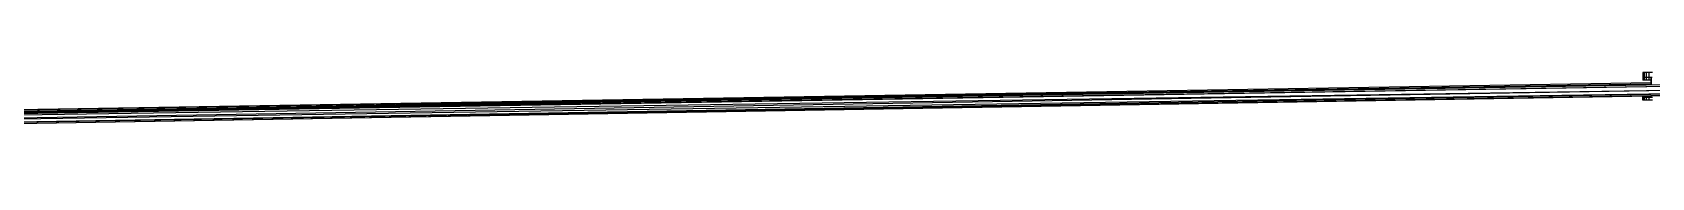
# Model space of a CAD drawing. Extents: x -32 to 51.8, y -51.6 to -5.5.
# Drawn here: x 40.333 to 43.321, y -27.897 to -27.777 of the extents above; entities that cross this region are included whole.
import ezdxf

# ---------------------------------------------------------------- set-up
doc = ezdxf.new("R2010")
doc.units = 0
doc.header["$MEASUREMENT"] = 0
doc.layers.get('0').update_dxf_attribs({"linetype": 'CONTINUOUS'})

msp = doc.modelspace()

# ---------------------------------------------------------------- linework, layer by layer
for p, q in [((43.3057, -27.7767), (43.3049, -27.7767)), ((43.3049, -27.7767), (43.3049, -27.7857)), ((43.3057, -27.7767), (43.3049, -27.7767)), ((43.3049, -27.7767), (43.3049, -27.7767)), ((43.3079, -27.7767), (43.3057, -27.7767)), ((43.3057, -27.7857), (43.3057, -27.7767)), ((43.3116, -27.7767), (43.3079, -27.7767)), ((43.3079, -27.7857), (43.3079, -27.7767)), ((43.3165, -27.7767), (43.3116, -27.7767)), ((43.3116, -27.7857), (43.3116, -27.7767)), ((43.3225, -27.7767), (43.3165, -27.7767)), ((43.3165, -27.7857), (43.3165, -27.7767)), ((38.804, -27.8697), (43.3204, -27.7948)), ((38.804, -27.873), (43.3204, -27.7977)), ((38.804, -27.8698), (43.3204, -27.7977)), ((38.804, -27.8743), (43.348, -27.7989)), ((38.804, -27.8776), (43.3494, -27.8019)), ((38.804, -27.8745), (43.3494, -27.8019)), ((38.804, -27.8855), (43.3526, -27.809)), ((38.804, -27.8779), (43.3526, -27.809)), ((38.8287, -27.8693), (43.3204, -27.7948)), ((43.3057, -27.7857), (43.3049, -27.7857)), ((43.3049, -27.7857), (43.3049, -27.7906)), ((43.3049, -27.7857), (43.3049, -27.7857)), ((43.3057, -27.7857), (43.3049, -27.7857)), ((43.3057, -27.7906), (43.3049, -27.7906)), ((43.3079, -27.7857), (43.3057, -27.7857)), ((43.3057, -27.7906), (43.3057, -27.7857)), ((43.3204, -27.7857), (43.3057, -27.7857)), ((43.3079, -27.7857), (43.3057, -27.7857)), ((43.3057, -27.7857), (43.3057, -27.7857)), ((43.3204, -27.7906), (43.3057, -27.7906)), ((43.3079, -27.7906), (43.3057, -27.7906)), ((43.3078, -27.7857), (43.3079, -27.7857)), ((43.3078, -27.7906), (43.3079, -27.7906)), ((43.3116, -27.7857), (43.3079, -27.7857)), ((43.3079, -27.7906), (43.3079, -27.7857)), ((43.3116, -27.7906), (43.3079, -27.7906)), ((43.3204, -27.7906), (43.3079, -27.7906)), ((43.3116, -27.7857), (43.3109, -27.7857)), ((43.3165, -27.7857), (43.3116, -27.7857)), ((43.3116, -27.7906), (43.3116, -27.7857)), ((43.3165, -27.7857), (43.3116, -27.7857)), ((43.3165, -27.7906), (43.3116, -27.7906)), ((43.3204, -27.7857), (43.3165, -27.7857)), ((43.3165, -27.7906), (43.3165, -27.7857)), ((43.3204, -27.7857), (43.3165, -27.7857)), ((43.3208, -27.7857), (43.3204, -27.7857)), ((43.3204, -27.7994), (43.3204, -27.7857)), ((43.3222, -27.7857), (43.3208, -27.7857)), ((43.3208, -27.7994), (43.3208, -27.7857)), ((43.3558, -27.816), (38.804, -27.8858)), ((38.804, -27.8934), (43.3558, -27.816)), ((43.3571, -27.819), (38.804, -27.8936)), ((38.804, -27.8967), (43.3571, -27.819)), ((38.8163, -27.8965), (43.3049, -27.8199)), ((38.8163, -27.8965), (43.3049, -27.8199)), ((43.3049, -27.8227), (43.3049, -27.8199)), ((43.3057, -27.8227), (43.3049, -27.8227)), ((43.3049, -27.8275), (43.3049, -27.8227)), ((43.3057, -27.8227), (43.3049, -27.8227)), ((43.3049, -27.8227), (43.3049, -27.8227)), ((43.3057, -27.8275), (43.3049, -27.8275)), ((43.3057, -27.8227), (43.3057, -27.8198)), ((43.3079, -27.8227), (43.3057, -27.8227)), ((43.3057, -27.8275), (43.3057, -27.8227)), ((43.3079, -27.8227), (43.3057, -27.8227)), ((43.3057, -27.8227), (43.3057, -27.8227)), ((43.3079, -27.8275), (43.3057, -27.8275)), ((43.3079, -27.8227), (43.3079, -27.8198)), ((43.3116, -27.8227), (43.3079, -27.8227)), ((43.3079, -27.8275), (43.3079, -27.8227)), ((43.3079, -27.8227), (43.3079, -27.8227)), ((43.3116, -27.8227), (43.3079, -27.8227)), ((43.3116, -27.8275), (43.3079, -27.8275)), ((43.3116, -27.8227), (43.3098, -27.8227)), ((43.3116, -27.8227), (43.3116, -27.8197)), ((43.3165, -27.8227), (43.3116, -27.8227)), ((43.3116, -27.8275), (43.3116, -27.8227)), ((43.3165, -27.8227), (43.3116, -27.8227)), ((43.3116, -27.8227), (43.3116, -27.8227)), ((43.3165, -27.8275), (43.3116, -27.8275)), ((43.3225, -27.8227), (43.3165, -27.8227)), ((43.3165, -27.8275), (43.3165, -27.8227)), ((43.3225, -27.8227), (43.3165, -27.8227)), ((43.3165, -27.8227), (43.3165, -27.8227)), ((43.3225, -27.8275), (43.3165, -27.8275))]:
    msp.add_line(p, q)

doc.saveas('drawing.dxf')
